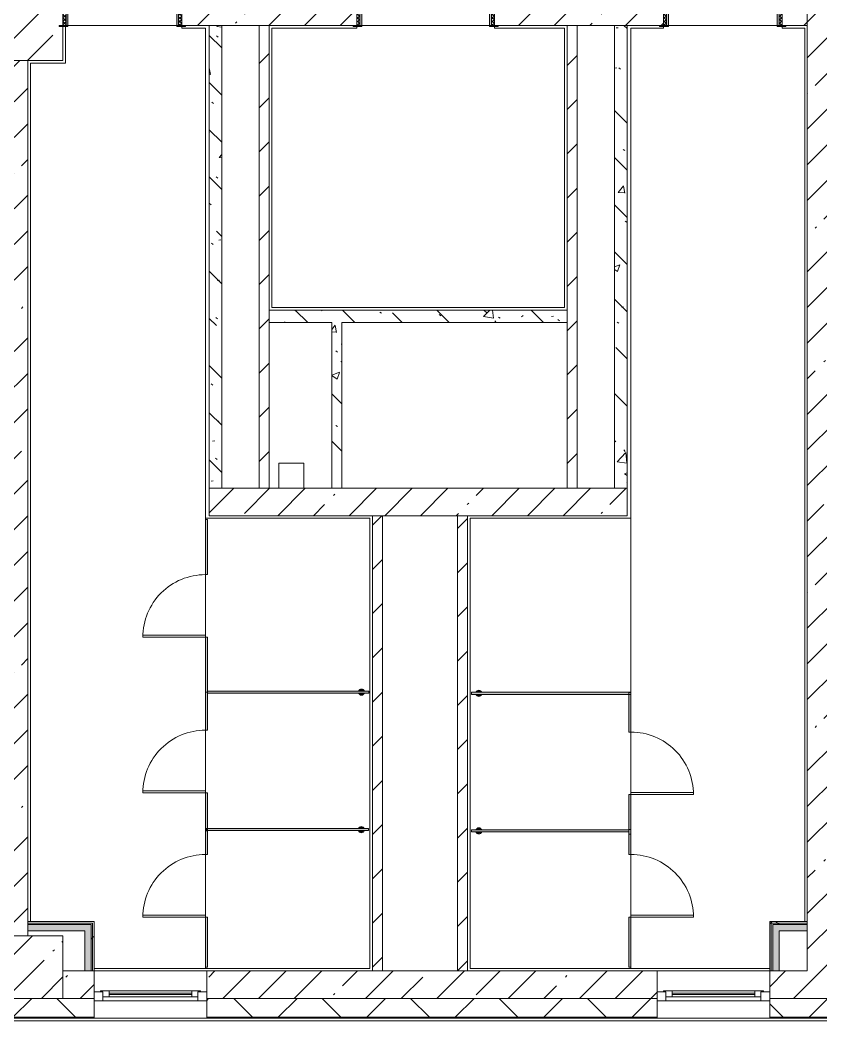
# Model space of a CAD drawing. Header units: millimetres. Extents: x 1311 to 195818, y -8553 to 29000.
# Drawn here: x 134376 to 140778, y -280 to 7724 of the extents above; entities that cross this region are included whole.
import ezdxf

# ---------------------------------------------------------------- set-up
doc = ezdxf.new("R2010")
doc.units = ezdxf.units.MM
for name, color, linetype, lineweight in [('A-DOOR', 7, 'Continuous', 5), ('A-GENM', 7, 'Continuous', 5), ('A-GLAZ-2', 7, 'Continuous', 5), ('A-WALL', 7, 'Continuous', 9), ('A-WALL-3', 7, 'Continuous', 5), ('I-WALL-4', 7, 'Continuous', 5), ('S-COLS-4', 7, 'Continuous', 5)]:
    doc.layers.add(name, color=color, linetype=linetype, lineweight=lineweight)
for name, color, linetype, lineweight, true_color in [('A-DOOR-1', 7, 'Continuous', 5, 0xaaaaaa), ('A-DOOR-2', 7, 'Continuous', 5, 0xe2e2e2), ('A-DOOR-FRAM-1', 7, 'Continuous', 5, 0xe2e2e2), ('A-DOOR-FRAM-2', 7, 'Continuous', 5, 0xaaaaaa), ('A-FLOR-1', 7, 'Continuous', 5, 0xaaaaaa), ('A-GENM-1', 7, 'Continuous', 5, 0xe2ddcd), ('A-WALL-5', 7, 'Continuous', 5, 0x737373), ('I-WALL-2', 7, 'Continuous', 5, 0xe7e7e7), ('I-WALL-3', 7, 'Continuous', 9, 0xe7e7e7), ('I-WALL-6', 7, 'Continuous', 5, 0x787878)]:
    doc.layers.add(name, color=color, linetype=linetype, lineweight=lineweight, true_color=true_color)
pattern_1 = [(45, (68808.4, 0), (-285.1231, 285.1231), []), (45, (69093.5, 0), (-285.1231, 285.1231), [504.031, -100.806, 16.764, -84.042])]
pattern_2 = [(45, (68808.4, 0), (-176.7767, 176.7767), [])]
pattern_3 = [(135, (68808.4, 0), (-377.1708, -377.1708), [533.4, -88.9, 17.78, -88.9]), (135, (68808.4, 376.94), (-377.1708, -377.1708), []), (50, (68808.4, 0), (637.6445, -55.7866), [66.675, -733.425]), (355, (68808.4, 0), (-123.3494, 668.699), [53.34, -586.74]), (100.451, (68861.5, -4.65), (514.299, 612.908), [56.665, -623.315]), (46.184, (68808.4, 177.8), (948.7764, -147.15), [100.012, -1100.137]), (96.636, (68887.5, 165.5), (830.909, 865.997), [84.998, -934.973]), (351.184, (68808.4, 177.8), (830.918, 865.988), [80.01, -880.11]), (21, (68897.3, 133.35), (530.6506, -357.9283), [66.675, -733.425]), (326, (68897.3, 133.35), (216.308, 644.6585), [53.34, -586.74]), (71.451, (68941.5, 103.5), (746.9596, 286.7243), [56.665, -623.315]), (37.5, (68808.4, 0), (10.8105, 295.9426), [16.764, -562.864, 16.764, -578.866, -588.962]), (37.5, (68808.4, 0), (10.8105, 295.9426), [-1175.258, 16.764, -572.198]), (7.5, (68808.4, 0), (233.8692, 350.6318), [16.764, -322.834, 16.764, -549.529, -224.472]), (7.5, (68808.4, 0), (233.8692, 350.6318), [-905.891, 16.764, -207.708]), (327.5, (68610.14, 0), (474.5678, -20.0513), [16.764, -205.486, 16.764, -676.656, -920.115]), (327.5, (68610.14, 0), (474.5678, -20.0513), [-915.67, 16.764, -903.351]), (317.5, (68521.24, 0), (518.4522, 88.9934), [16.764, -272.161, 16.764, -443.738, -653.415]), (317.5, (68521.24, 0), (518.4522, 88.9934), [-749.427, 16.764, -636.651])]
pattern_4 = [(135, (1826.41, 174.685), (-14.14214, -14.14214), []), (225, (1826.41, 174.685), (14.14214, -14.14214), [])]
pattern_5 = [(45, (-296.384, 174.685), (-14.1421, 14.1421), []), (135, (-296.384, 174.685), (-14.1421, -14.1421), [])]
pattern_6 = [(45, (68808.4, 0), (-530.33, 530.33), []), (135, (68808.4, 0), (-530.33, -530.33), [])]

# ---------------------------------------------------------------- blocks, each defined once
blk = doc.blocks.new('BSC_Колонна _Прямоугольная - 500х500-V90-1_11_1_птичка')
at = {"layer": 'S-COLS-4'}
h = blk.add_hatch(dxfattribs=at)
h.set_pattern_fill('FP_113', color=256, style=0, pattern_type=2)
h.set_pattern_definition([(45, (-65660, -150), (-285.1231, 285.1231), []), (45, (-65374.88, -150), (-285.1231, 285.1231), [504.031, -100.806, 16.764, -84.042])])
h.paths.add_polyline_path([(250, -250), (250, 250), (-250, 250), (-250, -250)])
for p, q in [((250, 250), (-250, 250)), ((-250, 250), (-250, -250)), ((250, -250), (250, 250)), ((-250, -250), (250, -250))]:
    blk.add_line(p, q, dxfattribs=at)
blk = doc.blocks.new('BSC_Колонна _Прямоугольная - 500х500-V93-1_11_1_птичка')
at = {"layer": 'S-COLS-4'}
h = blk.add_hatch(dxfattribs=at)
h.set_pattern_fill('FP_116', color=256, style=0, pattern_type=2)
h.set_pattern_definition([(45, (-65660, -7650), (-285.1231, 285.1231), []), (45, (-65374.88, -7650), (-285.1231, 285.1231), [504.031, -100.806, 16.764, -84.042])])
h.paths.add_polyline_path([(250, -250), (250, 22), (220, 22), (220, 30), (250, 30), (250, 250), (-250, 250), (-250, -250), (-10, -250)])
for p, q in [((220, 250), (-250, 250)), ((-250, 250), (-250, -250)), ((250, -250), (250, 22)), ((-250, -250), (250, -250))]:
    blk.add_line(p, q, dxfattribs=at)
blk = doc.blocks.new('120_Окно_СКБ_1Ст - 120_Окно_СКБ_1Ст 900х2500_h_-20664874-1_11_1_птичка')
at = {"layer": 'A-GLAZ-2'}
for p, q in [((-450, -127), (-450, -57)), ((-450, -57), (-380, -57)), ((450, -57), (-450, -57)), ((-380, -57), (-380, -127)), ((380, -127), (380, -57)), ((380, -57), (450, -57)), ((450, -57), (450, -127)), ((-380, -127), (-450, -127)), ((-450, -127), (-400, -127)), ((-380, -127), (-400, -127)), ((-400, -127), (-400, -137)), ((-400, -137), (400, -137)), ((400, -137), (-400, -137)), ((380, -87), (-380, -87)), ((-380, -87), (-380, -127)), ((-330, -137), (-330, -87)), ((-330, -107), (330, -107)), ((330, -117), (-330, -117)), ((330, -137), (330, -87)), ((380, -127), (380, -87)), ((450, -127), (380, -127)), ((400, -127), (380, -127)), ((400, -127), (450, -127)), ((400, -137), (400, -127))]:
    blk.add_line(p, q, dxfattribs=at)
blk = doc.blocks.new('110_Дверь_СКБ_1Ст_Внутренняя1 - Д-7_л__950x2100h_Туалет-21784696-1_11_1_птичка')
at = {"layer": 'A-DOOR-1'}
h = blk.add_hatch(dxfattribs=at)
h.set_pattern_fill('FP_157', color=256, style=0, pattern_type=2)
h.set_pattern_definition(pattern_4)
h.paths.add_polyline_path([(473.5, -110), (487.5, -110), (487.5, 110), (462.5, 110), (462.5, -110)])
at = {"layer": 'A-DOOR-2'}
h = blk.add_hatch(color=256, dxfattribs=at)
h.paths.add_polyline_path([(-422.5, 30), (-402.5, 30), (-402.5, 70), (-412.5, 70), (-412.5, 110), (-437.5, 108), (-437.5, 30)])
h.paths.add_polyline_path([(447.5, 30), (462.5, 30), (462.5, 110), (437.5, 110), (432, 70), (427.5, 70), (432, 30), (437.5, 30)])
at = {"layer": 'A-DOOR-FRAM-1'}
for points in [[(437.5, 110), (431.8, 960), (397.5, 960), (397.5, 110), (432, 110)], [(-462.5, 110), (-422.5, 110), (-422.5, 118), (-492.5, 117.6), (-492.5, 110), (-477.4, 110)], [(487.5, 110), (517.5, 110), (517.5, 118), (447.5, 118), (447.5, 110), (473.5, 110)], [(-422.5, -110), (-422.5, 30), (-437.5, 30), (-437.5, -110)], [(462.5, -110), (462.5, 30), (447.5, 30), (447.5, -110)], [(-422.5, -118), (-422.5, -110), (-492.5, -110), (-492.5, -118), (-437.5, -118)], [(517.5, -118), (517.5, -110), (447.5, -110), (447.5, -118), (487.5, -118)]]:
    blk.add_hatch(color=256, dxfattribs=at).paths.add_polyline_path(points)
at = {"layer": 'A-DOOR-FRAM-2'}
h = blk.add_hatch(dxfattribs=at)
h.set_pattern_fill('FP_158', color=256, style=0, pattern_type=2)
h.set_pattern_definition(pattern_5)
h.paths.add_polyline_path([(-462.5, -110), (-437.5, -110), (-437.5, 110), (-462.5, 108)])
at = {"layer": 'A-DOOR-1'}
for p, q in [((437.5, 960), (397.5, 960)), ((397.5, 960), (397.5, 110)), ((437.5, 110), (437.5, 960)), ((397.5, 110), (437.5, 110))]:
    blk.add_line(p, q, dxfattribs=at)
blk.add_arc((437.5, 110), 850, 90, 180, dxfattribs=at)
at = {"layer": 'A-DOOR-FRAM-2'}
for p, q in [((-422.5, 118), (-492.5, 118)), ((-492.5, 118), (-492.5, 110)), ((-492.5, 110), (-422.5, 110)), ((-437.5, 110), (-462.5, 110)), ((-462.5, 110), (-462.5, -110)), ((-412.5, 110), (-437.5, 110)), ((-437.5, 110), (-437.5, 30)), ((-437.5, -110), (-437.5, 110)), ((-422.5, 110), (-437.5, 110)), ((-437.5, 110), (-437.5, 109)), ((-437.5, 109), (-422.5, 109)), ((-422.5, 110), (-422.5, 118)), ((-422.5, 109), (-422.5, 110)), ((-412.5, 70), (-412.5, 110)), ((437.5, 110), (437.5, 70)), ((462.5, 110), (437.5, 110)), ((517.5, 118), (447.5, 118)), ((447.5, 118), (447.5, 110)), ((462.5, 110), (447.5, 110)), ((447.5, 110), (447.5, 109)), ((447.5, 110), (517.5, 110)), ((447.5, 109), (462.5, 109)), ((462.5, 30), (462.5, 110)), ((487.5, 110), (462.5, 110)), ((462.5, 110), (462.5, -110)), ((462.5, 109), (462.5, 110)), ((487.5, -110), (487.5, 110)), ((517.5, 110), (517.5, 118)), ((-437.5, 30), (-402.5, 30)), ((-422.5, 30), (-437.5, 30)), ((-437.5, 30), (-437.5, -110)), ((-422.5, -110), (-422.5, 30)), ((-402.5, 70), (-412.5, 70)), ((-402.5, 30), (-402.5, 70)), ((437.5, 70), (427.5, 70)), ((427.5, 70), (427.5, 30)), ((427.5, 30), (462.5, 30)), ((462.5, 30), (447.5, 30)), ((447.5, 30), (447.5, -110)), ((462.5, -110), (462.5, 30)), ((-422.5, -110), (-492.5, -110)), ((-492.5, -110), (-492.5, -118)), ((-492.5, -118), (-422.5, -118)), ((-462.5, -110), (-437.5, -110)), ((-437.5, -110), (-422.5, -110)), ((-422.5, -118), (-422.5, -110)), ((447.5, -110), (462.5, -110)), ((517.5, -110), (447.5, -110)), ((447.5, -110), (447.5, -118)), ((447.5, -118), (517.5, -118)), ((462.5, -110), (487.5, -110)), ((517.5, -118), (517.5, -110))]:
    blk.add_line(p, q, dxfattribs=at)
blk = doc.blocks.new('110_Дверь_СКБ_1Ст_Внутренняя1 - Д-7_л__950x2100h_Туалет-V121-1_11_1_птичка')
at = {"layer": 'A-DOOR-1'}
h = blk.add_hatch(dxfattribs=at)
h.set_pattern_fill('FP_157', color=256, style=0, pattern_type=2)
h.set_pattern_definition(pattern_4)
h.paths.add_polyline_path([(487.5, -110), (487.5, 110), (462.5, 110), (462.5, -110)])
at = {"layer": 'A-DOOR-2'}
h = blk.add_hatch(color=256, dxfattribs=at)
h.paths.add_polyline_path([(447.5, 30), (462.5, 30), (462.5, 110), (437.5, 110), (437.5, 70), (427.5, 70), (427.5, 30), (437.5, 30)])
h.paths.add_polyline_path([(-422.5, 30), (-402.5, 30), (-402.5, 70), (-412.5, 70), (-412.5, 110), (-437.5, 108), (-437.5, 30)])
at = {"layer": 'A-DOOR-FRAM-1'}
for points in [[(403.5, 110), (437.5, 110), (437.5, 960), (397.5, 960), (397.5, 110)], [(-437.5, 110), (-422.5, 110), (-422.5, 118), (-492.5, 118), (-492.5, 110), (-442.5, 110)], [(462.5, 110), (517.5, 110), (517.5, 118), (447.5, 118), (447.5, 110)], [(-422.5, -110), (-422.5, 30), (-437.5, 30), (-437.5, -110)], [(462.5, -110), (462.5, 30), (447.5, 30), (447.5, -110)], [(-442.5, -118), (-422.5, -118), (-422.5, -110), (-492.5, -110), (-492.5, -118), (-462.5, -118)], [(447.5, -118), (517.5, -118), (517.5, -110), (447.5, -110)]]:
    blk.add_hatch(color=256, dxfattribs=at).paths.add_polyline_path(points)
at = {"layer": 'A-DOOR-FRAM-2'}
h = blk.add_hatch(dxfattribs=at)
h.set_pattern_fill('FP_158', color=256, style=0, pattern_type=2)
h.set_pattern_definition(pattern_5)
h.paths.add_polyline_path([(-462.5, -110), (-437.5, -110), (-442.5, 110), (-462.5, 110)])
at = {"layer": 'A-DOOR-1'}
for p, q in [((437.5, 960), (397.5, 960)), ((397.5, 960), (397.5, 110)), ((437.5, 110), (437.5, 960)), ((397.5, 110), (437.5, 110))]:
    blk.add_line(p, q, dxfattribs=at)
blk.add_arc((437.5, 110), 850, 90, 180, dxfattribs=at)
at = {"layer": 'A-DOOR-FRAM-2'}
for p, q in [((-422.5, 118), (-492.5, 118)), ((-492.5, 118), (-492.5, 110)), ((-492.5, 110), (-422.5, 110)), ((-437.5, 110), (-462.5, 110)), ((-462.5, 110), (-462.5, -110)), ((-412.5, 110), (-437.5, 110)), ((-437.5, 110), (-437.5, 30)), ((-437.5, -110), (-437.5, 110)), ((-422.5, 110), (-437.5, 110)), ((-437.5, 110), (-437.5, 109)), ((-437.5, 109), (-422.5, 109)), ((-422.5, 110), (-422.5, 118)), ((-422.5, 109), (-422.5, 110)), ((-412.5, 70), (-412.5, 110)), ((437.5, 110), (437.5, 70)), ((462.5, 110), (437.5, 110)), ((517.5, 118), (447.5, 118)), ((447.5, 118), (447.5, 110)), ((462.5, 110), (447.5, 110)), ((447.5, 110), (447.5, 109)), ((447.5, 110), (517.5, 110)), ((447.5, 109), (462.5, 109)), ((462.5, 30), (462.5, 110)), ((487.5, 110), (462.5, 110)), ((462.5, 110), (462.5, -110)), ((462.5, 109), (462.5, 110)), ((487.5, -110), (487.5, 110)), ((517.5, 110), (517.5, 118)), ((-437.5, 30), (-402.5, 30)), ((-422.5, 30), (-437.5, 30)), ((-437.5, 30), (-437.5, -110)), ((-422.5, -110), (-422.5, 30)), ((-402.5, 70), (-412.5, 70)), ((-402.5, 30), (-402.5, 70)), ((437.5, 70), (427.5, 70)), ((427.5, 70), (427.5, 30)), ((427.5, 30), (462.5, 30)), ((462.5, 30), (447.5, 30)), ((447.5, 30), (447.5, -110)), ((462.5, -110), (462.5, 30)), ((-422.5, -110), (-492.5, -110)), ((-492.5, -110), (-492.5, -118)), ((-492.5, -118), (-422.5, -118)), ((-462.5, -110), (-437.5, -110)), ((-437.5, -110), (-422.5, -110)), ((-422.5, -118), (-422.5, -110)), ((447.5, -110), (462.5, -110)), ((517.5, -110), (447.5, -110)), ((447.5, -110), (447.5, -118)), ((447.5, -118), (517.5, -118)), ((462.5, -110), (487.5, -110)), ((517.5, -118), (517.5, -110))]:
    blk.add_line(p, q, dxfattribs=at)
blk = doc.blocks.new('110_Дверь_СКБ_1Ст_Внутренняя1 - Д-4 _л_ 1100x2100h_су мгн-32399982-1_11_1_птичка')
at = {"layer": 'A-DOOR-1'}
h = blk.add_hatch(dxfattribs=at)
h.set_pattern_fill('FP_159', color=256, style=0, pattern_type=2)
h.set_pattern_definition([(135, (1751.41, 174.685), (-14.14214, -14.14214), []), (225, (1751.41, 174.685), (14.14214, -14.14214), [])])
h.paths.add_polyline_path([(537.5, -110), (562.5, -110), (562.5, 110), (537.5, 110), (537.5, 102.9)])
at = {"layer": 'A-DOOR-2'}
h = blk.add_hatch(color=256, dxfattribs=at)
h.paths.add_polyline_path([(537.5, 30), (537.5, 110), (512.5, 110), (512.5, 70), (502.5, 70), (502.5, 30), (522.5, 30)])
h.paths.add_polyline_path([(-512.5, 30), (-477.5, 30), (-477.5, 70), (-487.5, 70), (-487.5, 110), (-512.5, 109)])
at = {"layer": 'A-DOOR-FRAM-1'}
for points in [[(511.8, 110), (512.5, 110), (512.5, 1110), (472.5, 1110), (472.5, 110)], [(-532.4, 110), (-497.5, 110), (-497.5, 118), (-567.5, 118), (-567.5, 110), (-532.5, 110)], [(592.5, 110), (592.5, 118), (522.5, 118), (522.5, 110), (562.5, 110)], [(-497.5, -110), (-497.5, 30), (-512.5, 30), (-512.5, -110)], [(537.5, -110), (537.5, 30), (522.5, 30), (522.5, -110)], [(-512.5, -118), (-497.5, -118), (-497.5, -110), (-567.5, -110), (-567.5, -118), (-533.8, -118)], [(562.5, -118), (592.5, -118), (592.5, -110), (522.5, -110), (522.5, -118), (537.5, -118)]]:
    blk.add_hatch(color=256, dxfattribs=at).paths.add_polyline_path(points)
at = {"layer": 'A-DOOR-FRAM-2'}
h = blk.add_hatch(dxfattribs=at)
h.set_pattern_fill('FP_160', color=256, style=0, pattern_type=2)
h.set_pattern_definition([(45, (-371.384, 174.685), (-14.1421, 14.1421), []), (135, (-371.384, 174.685), (-14.1421, -14.1421), [])])
h.paths.add_polyline_path([(-531.4, -110), (-512.5, -110), (-512.5, 110), (-537.5, 110), (-532.5, -110)])
at = {"layer": 'A-DOOR-1'}
for p, q in [((512.5, 1110), (472.5, 1110)), ((472.5, 1110), (472.5, 110)), ((512.5, 110), (512.5, 1110)), ((472.5, 110), (512.5, 110))]:
    blk.add_line(p, q, dxfattribs=at)
blk.add_arc((512.5, 110), 1000, 90, 180, dxfattribs=at)
at = {"layer": 'A-DOOR-FRAM-2'}
for p, q in [((-497.5, 118), (-567.5, 118)), ((-567.5, 118), (-567.5, 110)), ((-567.5, 110), (-497.5, 110)), ((-512.5, 110), (-537.5, 110)), ((-537.5, 110), (-537.5, -110)), ((-487.5, 110), (-512.5, 110)), ((-512.5, 110), (-512.5, 30)), ((-512.5, -110), (-512.5, 110)), ((-497.5, 110), (-512.5, 110)), ((-512.5, 110), (-512.5, 109)), ((-512.5, 109), (-497.5, 109)), ((-497.5, 110), (-497.5, 118)), ((-497.5, 109), (-497.5, 110)), ((-487.5, 70), (-487.5, 110)), ((512.5, 110), (512.5, 70)), ((537.5, 110), (512.5, 110)), ((592.5, 118), (522.5, 118)), ((522.5, 118), (522.5, 110)), ((537.5, 110), (522.5, 110)), ((522.5, 110), (522.5, 109)), ((522.5, 110), (592.5, 110)), ((522.5, 109), (537.5, 109)), ((537.5, 30), (537.5, 110)), ((562.5, 110), (537.5, 110)), ((537.5, 110), (537.5, -110)), ((537.5, 109), (537.5, 110)), ((562.5, -110), (562.5, 110)), ((592.5, 110), (592.5, 118)), ((-512.5, 30), (-477.5, 30)), ((-497.5, 30), (-512.5, 30)), ((-512.5, 30), (-512.5, -110)), ((-497.5, -110), (-497.5, 30)), ((-477.5, 70), (-487.5, 70)), ((-477.5, 30), (-477.5, 70)), ((512.5, 70), (502.5, 70)), ((502.5, 70), (502.5, 30)), ((502.5, 30), (537.5, 30)), ((537.5, 30), (522.5, 30)), ((522.5, 30), (522.5, -110)), ((537.5, -110), (537.5, 30)), ((-497.5, -110), (-567.5, -110)), ((-567.5, -110), (-567.5, -118)), ((-567.5, -118), (-497.5, -118)), ((-537.5, -110), (-512.5, -110)), ((-512.5, -110), (-497.5, -110)), ((-497.5, -118), (-497.5, -110)), ((522.5, -110), (537.5, -110)), ((592.5, -110), (522.5, -110)), ((522.5, -110), (522.5, -118)), ((522.5, -118), (592.5, -118)), ((537.5, -110), (562.5, -110)), ((592.5, -118), (592.5, -110))]:
    blk.add_line(p, q, dxfattribs=at)
blk = doc.blocks.new('131_Сантехническая перегородка_Дверь_ поз_4 - СД-1-30830986-1_11_1_птичка')
at = {"layer": 'A-GENM-1'}
for points in [[(-190, -8), (250, -8), (250, 8), (-190, 8)], [(750, -8), (1190, -8), (1190, 8), (750, 8)]]:
    blk.add_hatch(color=256, dxfattribs=at).paths.add_polyline_path(points)
at = {"layer": 'A-DOOR'}
for p, q in [((266, 508), (250, 508)), ((250, 8), (250, 508)), ((266, 8), (266, 508)), ((266, 8), (250, 8))]:
    blk.add_line(p, q, dxfattribs=at)
blk.add_arc((250, 8), 500, 360, 90, dxfattribs=at)
at = {"layer": 'A-GENM'}
for p, q in [((250, 8), (-190, 8)), ((-190, 8), (-190, -8)), ((250, -8), (250, 8)), ((1190, 8), (750, 8)), ((750, 8), (750, -8)), ((1190, -8), (1190, 8)), ((-190, -8), (250, -8)), ((750, -8), (1190, -8))]:
    blk.add_line(p, q, dxfattribs=at)
blk = doc.blocks.new('131_Сантехническая перегородка_Дверь - СД-1-29846662-1_11_1_птичка')
at = {"layer": 'A-GENM-1'}
for points in [[(0, -8), (317.3, -8), (317.3, 8), (0, 8)], [(817.3, -7.8), (817.3, -8), (1119.2, -7.8), (1119.2, 8), (817.3, 8)]]:
    blk.add_hatch(color=256, dxfattribs=at).paths.add_polyline_path(points)
at = {"layer": 'A-DOOR'}
for p, q in [((333.3, -8), (317.3, -8)), ((317.3, -8), (317.3, -508)), ((333.3, -8), (333.3, -508)), ((333.3, -508), (317.3, -508))]:
    blk.add_line(p, q, dxfattribs=at)
blk.add_arc((317.3, -8), 500, 270, 0, dxfattribs=at)
at = {"layer": 'A-GENM'}
for p, q in [((317.3, 8), (0, 8)), ((0, 8), (0, -8)), ((317.3, -8), (317.3, 8)), ((1134.7, 8), (817.3, 8)), ((817.3, 8), (817.3, -8)), ((1134.7, -8), (1134.7, 8)), ((0, -8), (317.3, -8)), ((817.3, -8), (1134.7, -8))]:
    blk.add_line(p, q, dxfattribs=at)
blk = doc.blocks.new('131_Сантехническая перегородка - СП-4-30850764-1_11_1_птичка')
at = {"layer": 'A-GENM-1'}
blk.add_hatch(color=256, dxfattribs=at).paths.add_polyline_path([(55.2, -8), (1330, -8), (1330, 8), (55.2, 8)])
at = {"layer": 'A-GENM'}
for p, q in [((1330, 8), (55.2, 8)), ((55.2, 8), (55.2, -8)), ((1330, -8), (1330, 8)), ((55.2, -8), (1330, -8))]:
    blk.add_line(p, q, dxfattribs=at)
at = {"layer": 'A-GENM', "flags": 128}
for points in [[(126.7, 8), (126.3, 8.5), (126, 9), (125.6, 9.5), (125.2, 9.9), (124.8, 10.4), (124.4, 10.8), (123.9, 11.2), (123.5, 11.6), (123, 12), (122.5, 12.3), (122, 12.7), (121.5, 13), (121, 13.3), (120.5, 13.6), (119.9, 13.8), (119.4, 14), (118.8, 14.3), (118.2, 14.4), (117.6, 14.6), (117, 14.7), (116.5, 14.9), (115.9, 14.9), (115.3, 15), (114.7, 15.1), (114.1, 15.1), (113.5, 15.1), (112.8, 15), (112.2, 15), (111.7, 14.9), (111.1, 14.8), (110.5, 14.7), (109.9, 14.5), (109.3, 14.4), (108.7, 14.2), (108.2, 13.9), (107.6, 13.7), (107.1, 13.4), (106.5, 13.2), (106, 12.9), (105.5, 12.5), (105, 12.2), (104.5, 11.8), (104.1, 11.4), (103.6, 11), (103.2, 10.6), (102.8, 10.2), (102.4, 9.7), (102, 9.3), (101.6, 8.8), (101.3, 8.3), (101.1, 8)], [(101.1, -8), (101.4, -8.5), (101.8, -9), (102.2, -9.5), (102.6, -9.9), (103, -10.4), (103.4, -10.8), (103.8, -11.2), (104.3, -11.6), (104.7, -12), (105.2, -12.3), (105.7, -12.7), (106.2, -13), (106.8, -13.3), (107.3, -13.6), (107.9, -13.8), (108.4, -14), (109, -14.3), (109.6, -14.4), (110.1, -14.6), (110.7, -14.7), (111.3, -14.9), (111.9, -14.9), (112.5, -15), (113.1, -15.1), (113.7, -15.1), (114.3, -15.1), (114.9, -15), (115.5, -15), (116.1, -14.9), (116.7, -14.8), (117.3, -14.7), (117.9, -14.5), (118.5, -14.4), (119, -14.2), (119.6, -13.9), (120.2, -13.7), (120.7, -13.4), (121.2, -13.2), (121.7, -12.9), (122.3, -12.5), (122.7, -12.2), (123.2, -11.8), (123.7, -11.4), (124.1, -11), (124.6, -10.6), (125, -10.2), (125.4, -9.7), (125.8, -9.3), (126.1, -8.8), (126.5, -8.3), (126.7, -8)]]:
    blk.add_lwpolyline(points, dxfattribs=at)
at = {"layer": 'A-GENM'}
for radius, start, end in [(24.6, 19.91127, 160.08873), (17.6, 45, 135), (17.6, 45, 135), (15.1, 45, 135), (24.6, 199.91127, 340.08873), (17.6, 225, 315), (17.6, 225, 315), (15.1, 225, 315)]:
    blk.add_arc((113.9, 0), radius, start, end, dxfattribs=at)
blk = doc.blocks.new('131_Сантехническая перегородка - СП-4-30850728-1_11_1_птичка')
at = {"layer": 'A-GENM-1'}
blk.add_hatch(color=256, dxfattribs=at).paths.add_polyline_path([(71.3, -8), (1330, -8), (1330, 8), (71.3, 8)])
at = {"layer": 'A-GENM'}
for p, q in [((1330, 8), (71.3, 8)), ((71.3, 8), (71.3, -8)), ((1330, -8), (1330, 8)), ((71.3, -8), (1330, -8))]:
    blk.add_line(p, q, dxfattribs=at)
at = {"layer": 'A-GENM', "flags": 128}
for points in [[(142.8, 8), (142.5, 8.5), (142.1, 9), (141.8, 9.5), (141.4, 9.9), (141, 10.4), (140.5, 10.8), (140.1, 11.2), (139.6, 11.6), (139.2, 12), (138.7, 12.3), (138.2, 12.7), (137.7, 13), (137.1, 13.3), (136.6, 13.6), (136.1, 13.8), (135.5, 14), (134.9, 14.3), (134.4, 14.4), (133.8, 14.6), (133.2, 14.7), (132.6, 14.9), (132, 14.9), (131.4, 15), (130.8, 15.1), (130.2, 15.1), (129.6, 15.1), (129, 15), (128.4, 15), (127.8, 14.9), (127.2, 14.8), (126.6, 14.7), (126, 14.5), (125.4, 14.4), (124.9, 14.2), (124.3, 13.9), (123.8, 13.7), (123.2, 13.4), (122.7, 13.2), (122.2, 12.9), (121.7, 12.5), (121.2, 12.2), (120.7, 11.8), (120.2, 11.4), (119.8, 11), (119.3, 10.6), (118.9, 10.2), (118.5, 9.7), (118.1, 9.3), (117.8, 8.8), (117.4, 8.3), (117.3, 8)], [(117.3, -8), (117.6, -8.5), (117.9, -9), (118.3, -9.5), (118.7, -9.9), (119.1, -10.4), (119.5, -10.8), (120, -11.2), (120.4, -11.6), (120.9, -12), (121.4, -12.3), (121.9, -12.7), (122.4, -13), (122.9, -13.3), (123.5, -13.6), (124, -13.8), (124.6, -14), (125.1, -14.3), (125.7, -14.4), (126.3, -14.6), (126.9, -14.7), (127.5, -14.9), (128.1, -14.9), (128.7, -15), (129.3, -15.1), (129.9, -15.1), (130.5, -15.1), (131.1, -15), (131.7, -15), (132.3, -14.9), (132.9, -14.8), (133.4, -14.7), (134, -14.5), (134.6, -14.4), (135.2, -14.2), (135.7, -13.9), (136.3, -13.7), (136.8, -13.4), (137.4, -13.2), (137.9, -12.9), (138.4, -12.5), (138.9, -12.2), (139.4, -11.8), (139.8, -11.4), (140.3, -11), (140.7, -10.6), (141.1, -10.2), (141.5, -9.7), (141.9, -9.3), (142.3, -8.8), (142.6, -8.3), (142.8, -8)]]:
    blk.add_lwpolyline(points, dxfattribs=at)
at = {"layer": 'A-GENM'}
for radius, start, end in [(24.6, 19.91127, 160.08873), (17.6, 45, 135), (17.6, 45, 135), (15.1, 45, 135), (24.6, 199.91127, 340.08873), (17.6, 225, 315), (17.6, 225, 315), (15.1, 225, 315)]:
    blk.add_arc((130, 0), radius, start, end, dxfattribs=at)
blk = doc.blocks.new('131_Сантехническая перегородка_Дверь - СД-1-30819167-1_11_1_птичка')
at = {"layer": 'A-GENM-1'}
for points in [[(0, 8), (2, 7.5), (18, 7.5), (18, -8), (305.2, -8), (305.2, 8)], [(805.2, -8), (1109, -8), (1109, 8), (805.2, 8)]]:
    blk.add_hatch(color=256, dxfattribs=at).paths.add_polyline_path(points)
at = {"layer": 'A-DOOR'}
for p, q in [((321.2, 508), (305.2, 508)), ((305.2, 8), (305.2, 508)), ((321.2, 8), (321.2, 508)), ((321.2, 8), (305.2, 8))]:
    blk.add_line(p, q, dxfattribs=at)
blk.add_arc((305.2, 8), 500, 360, 90, dxfattribs=at)
at = {"layer": 'A-GENM'}
for p, q in [((305.2, 8), (0, 8)), ((0, 8), (0, -8)), ((305.2, -8), (305.2, 8)), ((1110.4, 8), (805.2, 8)), ((805.2, 8), (805.2, -8)), ((1110.4, -8), (1110.4, 8)), ((0, -8), (305.2, -8)), ((805.2, -8), (1110.4, -8))]:
    blk.add_line(p, q, dxfattribs=at)
blk = doc.blocks.new('131_Сантехническая перегородка - СП-4-30819166-1_11_1_птичка')
at = {"layer": 'A-GENM-1'}
blk.add_hatch(color=256, dxfattribs=at).paths.add_polyline_path([(760.3, 8), (39.9, 8), (39.9, -8), (1330, -8), (1330, 8)])
at = {"layer": 'A-GENM'}
for p, q in [((1330, 8), (39.9, 8)), ((39.9, 8), (39.9, -8)), ((1330, -8), (1330, 8)), ((39.9, -8), (1330, -8))]:
    blk.add_line(p, q, dxfattribs=at)
at = {"layer": 'A-GENM', "flags": 128}
for points in [[(111.4, 8), (111, 8.5), (110.7, 9), (110.3, 9.5), (109.9, 9.9), (109.5, 10.4), (109.1, 10.8), (108.6, 11.2), (108.2, 11.6), (107.7, 12), (107.2, 12.3), (106.7, 12.7), (106.2, 13), (105.7, 13.3), (105.2, 13.6), (104.6, 13.8), (104, 14), (103.5, 14.3), (102.9, 14.4), (102.3, 14.6), (101.7, 14.7), (101.1, 14.9), (100.6, 14.9), (100, 15), (99.4, 15.1), (98.7, 15.1), (98.1, 15.1), (97.5, 15), (96.9, 15), (96.3, 14.9), (95.8, 14.8), (95.2, 14.7), (94.6, 14.5), (94, 14.4), (93.4, 14.2), (92.9, 13.9), (92.3, 13.7), (91.8, 13.4), (91.2, 13.2), (90.7, 12.9), (90.2, 12.5), (89.7, 12.2), (89.2, 11.8), (88.8, 11.4), (88.3, 11), (87.9, 10.6), (87.5, 10.2), (87.1, 9.7), (86.7, 9.3), (86.3, 8.8), (86, 8.3), (85.8, 8)], [(85.8, -8), (86.1, -8.5), (86.5, -9), (86.9, -9.5), (87.2, -9.9), (87.6, -10.4), (88.1, -10.8), (88.5, -11.2), (89, -11.6), (89.4, -12), (89.9, -12.3), (90.4, -12.7), (90.9, -13), (91.5, -13.3), (92, -13.6), (92.6, -13.8), (93.1, -14), (93.7, -14.3), (94.3, -14.4), (94.8, -14.6), (95.4, -14.7), (96, -14.9), (96.6, -14.9), (97.2, -15), (97.8, -15.1), (98.4, -15.1), (99, -15.1), (99.6, -15), (100.2, -15), (100.8, -14.9), (101.4, -14.8), (102, -14.7), (102.6, -14.5), (103.2, -14.4), (103.7, -14.2), (104.3, -13.9), (104.8, -13.7), (105.4, -13.4), (105.9, -13.2), (106.4, -12.9), (106.9, -12.5), (107.4, -12.2), (107.9, -11.8), (108.4, -11.4), (108.8, -11), (109.3, -10.6), (109.7, -10.2), (110.1, -9.7), (110.5, -9.3), (110.8, -8.8), (111.2, -8.3), (111.4, -8)]]:
    blk.add_lwpolyline(points, dxfattribs=at)
at = {"layer": 'A-GENM'}
for radius, start, end in [(24.6, 19.91127, 160.08873), (17.6, 45, 135), (17.6, 45, 135), (15.1, 45, 135), (24.6, 199.91127, 340.08873), (17.6, 225, 315), (17.6, 225, 315), (15.1, 225, 315)]:
    blk.add_arc((98.6, 0), radius, start, end, dxfattribs=at)
blk = doc.blocks.new('131_Сантехническая перегородка - СП-4-29831414-1_11_1_птичка')
at = {"layer": 'A-GENM-1'}
blk.add_hatch(color=256, dxfattribs=at).paths.add_polyline_path([(488.2, 8), (25.5, 8), (25.5, -8), (1330, -8), (1330, 8)])
at = {"layer": 'A-GENM'}
for p, q in [((1330, 8), (25.5, 8)), ((25.5, 8), (25.5, -8)), ((1330, -8), (1330, 8)), ((25.5, -8), (1330, -8))]:
    blk.add_line(p, q, dxfattribs=at)
at = {"layer": 'A-GENM', "flags": 128}
for points in [[(97, 8), (96.7, 8.5), (96.3, 9), (95.9, 9.5), (95.5, 9.9), (95.1, 10.4), (94.7, 10.8), (94.3, 11.2), (93.8, 11.6), (93.3, 12), (92.9, 12.3), (92.4, 12.7), (91.8, 13), (91.3, 13.3), (90.8, 13.6), (90.2, 13.8), (89.7, 14), (89.1, 14.3), (88.5, 14.4), (88, 14.6), (87.4, 14.7), (86.8, 14.9), (86.2, 14.9), (85.6, 15), (85, 15.1), (84.4, 15.1), (83.8, 15.1), (83.2, 15), (82.6, 15), (82, 14.9), (81.4, 14.8), (80.8, 14.7), (80.2, 14.5), (79.6, 14.4), (79.1, 14.2), (78.5, 13.9), (77.9, 13.7), (77.4, 13.4), (76.9, 13.2), (76.4, 12.9), (75.8, 12.5), (75.3, 12.2), (74.9, 11.8), (74.4, 11.4), (74, 11), (73.5, 10.6), (73.1, 10.2), (72.7, 9.7), (72.3, 9.3), (72, 8.8), (71.6, 8.3), (71.4, 8)], [(71.4, -8), (71.8, -8.5), (72.1, -9), (72.5, -9.5), (72.9, -9.9), (73.3, -10.4), (73.7, -10.8), (74.1, -11.2), (74.6, -11.6), (75.1, -12), (75.6, -12.3), (76.1, -12.7), (76.6, -13), (77.1, -13.3), (77.6, -13.6), (78.2, -13.8), (78.7, -14), (79.3, -14.3), (79.9, -14.4), (80.5, -14.6), (81.1, -14.7), (81.6, -14.9), (82.2, -14.9), (82.8, -15), (83.4, -15.1), (84, -15.1), (84.6, -15.1), (85.2, -15), (85.8, -15), (86.4, -14.9), (87, -14.8), (87.6, -14.7), (88.2, -14.5), (88.8, -14.4), (89.4, -14.2), (89.9, -13.9), (90.5, -13.7), (91, -13.4), (91.6, -13.2), (92.1, -12.9), (92.6, -12.5), (93.1, -12.2), (93.6, -11.8), (94, -11.4), (94.5, -11), (94.9, -10.6), (95.3, -10.2), (95.7, -9.7), (96.1, -9.3), (96.5, -8.8), (96.8, -8.3), (97, -8)]]:
    blk.add_lwpolyline(points, dxfattribs=at)
at = {"layer": 'A-GENM'}
for radius, start, end in [(24.6, 19.91127, 160.08873), (17.6, 45, 135), (17.6, 45, 135), (15.1, 45, 135), (24.6, 199.91127, 340.08873), (17.6, 225, 315), (17.6, 225, 315), (15.1, 225, 315)]:
    blk.add_arc((84.2, 0), radius, start, end, dxfattribs=at)
blk = doc.blocks.new('131_Сантехническая перегородка_Дверь_сдвиг_ - СД-1-30823593-1_11_1_птичка')
at = {"layer": 'A-GENM-1'}
for points in [[(0, -8), (400, -8), (400, 8), (0, 8)], [(900, 8), (900, -8), (1089, -8), (1089, 8)]]:
    blk.add_hatch(color=256, dxfattribs=at).paths.add_polyline_path(points)
at = {"layer": 'A-DOOR'}
for p, q in [((416, 508), (400, 508)), ((400, 8), (400, 508)), ((416, 8), (416, 508)), ((416, 8), (400, 8))]:
    blk.add_line(p, q, dxfattribs=at)
blk.add_arc((400, 8), 500, 360, 90, dxfattribs=at)
at = {"layer": 'A-GENM'}
for p, q in [((400, 8), (0, 8)), ((0, 8), (0, -8)), ((400, -8), (400, 8)), ((1100, 8), (900, 8)), ((900, 8), (900, -8)), ((1100, -8), (1100, 8)), ((0, -8), (400, -8)), ((900, -8), (1100, -8))]:
    blk.add_line(p, q, dxfattribs=at)
blk = doc.blocks.new('131_Сантехническая перегородка_Дверь_сдвиг_ - СД-1-30819161-1_11_1_птичка')
at = {"layer": 'A-GENM-1'}
for points in [[(0, -8), (400, -8), (400, 8), (0, 8)], [(900, -8), (1061.8, -8), (1061.8, 8), (900, 8)]]:
    blk.add_hatch(color=256, dxfattribs=at).paths.add_polyline_path(points)
at = {"layer": 'A-DOOR'}
for p, q in [((416, -8), (400, -8)), ((400, -8), (400, -508)), ((416, -8), (416, -508)), ((416, -508), (400, -508))]:
    blk.add_line(p, q, dxfattribs=at)
blk.add_arc((400, -8), 500, 270, 0, dxfattribs=at)
at = {"layer": 'A-GENM'}
for p, q in [((400, 8), (0, 8)), ((0, 8), (0, -8)), ((400, -8), (400, 8)), ((1100, 8), (900, 8)), ((900, 8), (900, -8)), ((1100, -8), (1100, 8)), ((0, -8), (400, -8)), ((900, -8), (1100, -8))]:
    blk.add_line(p, q, dxfattribs=at)

msp = doc.modelspace()

# ---------------------------------------------------------------- hatches: boundary and pattern name
at = {"layer": 'A-WALL-3'}
h = msp.add_hatch(dxfattribs=at)
h.set_pattern_fill('FP_120', color=256, style=0, pattern_type=2)
h.set_pattern_definition([(45, (68808.4, 0), (-353.5534, 353.5534), []), (135, (68808.4, 0), (-353.5534, -353.5534), [])])
h.paths.add_polyline_path([(144502.2, -250), (144508.4, -250), (144508.4, -100), (142788.4, -100), (142788.4, -250), (144500.4, -250)])
h.paths.add_polyline_path([(135868.4, -250), (139468.4, -250), (139468.4, -100), (135868.4, -100), (135868.4, -113)])
h.paths.add_polyline_path([(140368.4, -250), (141088.4, -250), (141088.4, -100), (140368.4, -101.8), (140368.4, -118)])
h.paths.add_polyline_path([(132518.4, -250), (133068.4, -250), (133068.4, -100), (132518.4, -100), (132518.4, -121.3)])
h.paths.add_polyline_path([(130201.7, -250), (130418.4, -250), (130418.4, -100), (129718.4, -100), (129718.4, -250)])
h.paths.add_polyline_path([(128818.4, -250), (128818.4, -100), (128068.4, -100), (128068.4, -250)])
h.paths.add_polyline_path([(133968.4, -250), (134968.4, -250), (134968.4, -100), (133968.4, -100), (133968.4, -118)])
h.paths.add_polyline_path([(125968.4, -250), (125968.4, -100), (125218.4, -100), (125218.4, -250), (125560.2, -250)])
h.paths.add_polyline_path([(121847, -250), (122118.4, -250), (122118.4, -100), (120679.9, -100), (120679.9, -250), (120918.7, -250)])
h.paths.add_polyline_path([(112564.1, -250), (113118.4, -250), (113118.4, -100), (111545.9, -100), (111545.9, -250), (111635.8, -250)])
h.paths.add_polyline_path([(116218.4, -250), (116968.4, -250), (116968.4, -100), (116218.4, -100), (116218.4, -161.8)])
h.paths.add_polyline_path([(117868.4, -250), (118579.9, -250), (118579.9, -100), (117868.4, -100), (117868.4, -157.7)])
h.paths.add_polyline_path([(109445.9, -250), (109445.9, -100), (108748.4, -100), (108748.4, -250), (108850.9, -250)])
h.paths.add_polyline_path([(107199.4, -250), (107848.4, -250), (107848.4, -100), (107199.4, -100), (107199.4, -186.7)])
at = {"layer": 'I-WALL-2'}
for points in [[(134438.4, 440.5), (134943.4, 440.5), (134943.4, 490.5), (134438.4, 490.5)], [(140443.4, 120), (140443.4, 440.5), (140393.4, 440.5), (140393.4, 120), (140412.9, 120)]]:
    msp.add_hatch(color=256, dxfattribs=at).paths.add_polyline_path(points)
at = {"layer": 'I-WALL-3'}
for points in [[(140393.4, 440.5), (140668.4, 440.5), (140667.6, 490.5), (140393.4, 490.5)], [(134943.4, 120), (134943.4, 440.5), (134893.4, 440.5), (134893.4, 120)]]:
    msp.add_hatch(color=256, dxfattribs=at).paths.add_polyline_path(points)
at = {"layer": 'I-WALL-4'}
h = msp.add_hatch(dxfattribs=at)
h.set_pattern_fill('FP_101', color=256, style=0, pattern_type=2)
h.set_pattern_definition(pattern_1)
h.paths.add_polyline_path([(138168.4, 7680), (139518.4, 7680), (139518.4, 7900), (138168.4, 7900)])
h.paths.add_polyline_path([(140498.4, 7680), (140668.4, 7680), (140668.4, 7900), (140468.4, 7900), (140468.4, 7680)])
h.paths.add_polyline_path([(135888.4, 7680), (137068.4, 7680), (137068.4, 7900), (135668.4, 7900), (135668.4, 7680), (135857.4, 7680)])
h = msp.add_hatch(dxfattribs=at)
h.set_pattern_fill('FP_101', color=256, style=0, pattern_type=2)
h.set_pattern_definition(pattern_1)
h.paths.add_polyline_path([(140668.4, -100), (140888.4, -100), (140888.4, 7900), (140668.4, 7900), (140668.4, -63.2)])
h = msp.add_hatch(dxfattribs=at)
h.set_pattern_fill('FP_118', color=256, style=0, pattern_type=2)
h.set_pattern_definition(pattern_2)
h.paths.add_polyline_path([(136288.4, 3980), (136368.4, 3980), (136368.4, 7680), (136288.4, 7680), (136288.4, 4069.5)])
h = msp.add_hatch(dxfattribs=at)
h.set_pattern_fill('FP_118', color=256, style=0, pattern_type=2)
h.set_pattern_definition(pattern_2)
h.paths.add_polyline_path([(138828.4, 3980), (138828.4, 7680), (138748.4, 7680), (138748.4, 3980)])
h = msp.add_hatch(dxfattribs=at)
h.set_pattern_fill('FP_101', color=256, style=0, pattern_type=2)
h.set_pattern_definition(pattern_1)
h.paths.add_polyline_path([(134438.4, 400), (134438.4, 7400), (134218.4, 7400), (134218.4, 400)])
h = msp.add_hatch(dxfattribs=at)
h.set_pattern_fill('FP_101', color=256, style=0, pattern_type=2)
h.set_pattern_definition(pattern_1)
h.paths.add_polyline_path([(137873.4, 3760), (139228.4, 3760), (139228.4, 3980), (135888.4, 3980), (135888.4, 3760), (137273.4, 3760)])
h = msp.add_hatch(dxfattribs=at)
h.set_pattern_fill('FP_118', color=256, style=0, pattern_type=2)
h.set_pattern_definition(pattern_2)
h.paths.add_polyline_path([(137273.4, 120), (137273.4, 3760), (137193.4, 3760), (137193.4, 120)])
h = msp.add_hatch(dxfattribs=at)
h.set_pattern_fill('FP_118', color=256, style=0, pattern_type=2)
h.set_pattern_definition(pattern_2)
h.paths.add_polyline_path([(137953.4, 120), (137953.4, 3760), (137873.4, 3760), (137873.4, 120)])
h = msp.add_hatch(dxfattribs=at)
h.set_pattern_fill('FP_212', color=256, style=0, pattern_type=2)
h.set_pattern_definition(pattern_6)
h.paths.add_polyline_path([(134955.9, 120), (134953.9, 490.5), (134943.4, 490.5), (134943.4, 120)])
h = msp.add_hatch(dxfattribs=at)
h.set_pattern_fill('FP_212', color=256, style=0, pattern_type=2)
h.set_pattern_definition(pattern_6)
h.paths.add_polyline_path([(134968.4, 120), (134968.4, 503), (134955.9, 503), (134955.9, 120)])
h = msp.add_hatch(dxfattribs=at)
h.set_pattern_fill('FP_212', color=256, style=0, pattern_type=2)
h.set_pattern_definition(pattern_6)
h.paths.add_polyline_path([(140668.4, 503), (140668.4, 515.5), (140368.4, 515.5), (140368.4, 503), (140668, 503)])
h = msp.add_hatch(dxfattribs=at)
h.set_pattern_fill('FP_212', color=256, style=0, pattern_type=2)
h.set_pattern_definition(pattern_6)
h.paths.add_polyline_path([(140380.9, 120), (140380.9, 503), (140368.4, 503), (140368.4, 120)])
h = msp.add_hatch(dxfattribs=at)
h.set_pattern_fill('FP_212', color=256, style=0, pattern_type=2)
h.set_pattern_definition(pattern_6)
h.paths.add_polyline_path([(140380.9, 490.5), (140668.4, 490.5), (140668, 503), (140380.9, 503)])
h = msp.add_hatch(dxfattribs=at)
h.set_pattern_fill('FP_101', color=256, style=0, pattern_type=2)
h.set_pattern_definition(pattern_1)
h.paths.add_polyline_path([(138556.3, -100), (139468.4, -100), (139468.4, 120), (135868.4, 120), (135868.4, -100), (136699.7, -100)])
h.paths.add_polyline_path([(134968.4, -100), (134968.4, 120), (134718.4, 120), (134718.4, -100), (134843.1, -100)])
h.paths.add_polyline_path([(140368.4, -100), (140668.4, -100), (140668.4, 120), (140368.4, 120), (140368.4, -13)])
at = {"layer": 'I-WALL-6'}
h = msp.add_hatch(dxfattribs=at)
h.set_pattern_fill('FP_131', color=256, style=0, pattern_type=2)
h.set_pattern_definition(pattern_3)
h.paths.add_polyline_path([(135988.4, 3980), (135988.4, 7680), (135888.4, 7680), (135888.4, 3980)])
h = msp.add_hatch(dxfattribs=at)
h.set_pattern_fill('FP_131', color=256, style=0, pattern_type=2)
h.set_pattern_definition(pattern_3)
h.paths.add_polyline_path([(139228.4, 3980), (139228.4, 7680), (139128.4, 7680), (139128.4, 3980)])
h = msp.add_hatch(dxfattribs=at)
h.set_pattern_fill('FP_131', color=256, style=0, pattern_type=2)
h.set_pattern_definition(pattern_3)
h.paths.add_polyline_path([(136560.6, 5305), (138748.4, 5305), (138748.4, 5405), (136368.4, 5405), (136371.9, 5305), (136443.4, 5305)])
h = msp.add_hatch(dxfattribs=at)
h.set_pattern_fill('FP_131', color=256, style=0, pattern_type=2)
h.set_pattern_definition(pattern_3)
h.paths.add_polyline_path([(136948.4, 3980), (136948.4, 5305), (136868.4, 5305), (136868.4, 3980)])

# ---------------------------------------------------------------- linework, layer by layer
at = {"layer": 'A-FLOR-1'}
for p, q in [((134738.4, 7672), (134738.4, 7380)), ((135668.4, 7660), (135668.4, 7672)), ((135857.4, 7660), (135668.4, 7660)), ((135857.4, 7660), (135857.4, 3729)), ((137068.4, 7660), (136388.4, 7660)), ((136388.4, 7660), (136388.4, 5425)), ((137068.4, 7672), (137068.4, 7660)), ((138168.4, 7660), (138168.4, 7672)), ((138728.4, 7660), (138168.4, 7660)), ((138728.4, 5425), (138728.4, 7660)), ((139518.4, 7660), (139259.4, 7660)), ((139259.4, 2347.5), (139259.4, 7660)), ((139518.4, 7672), (139518.4, 7660)), ((140468.4, 7660), (140468.4, 7672)), ((140648.4, 7660), (140468.4, 7660)), ((140648.4, 515.6), (140648.4, 7660)), ((134738.4, 7380), (134458.4, 7380)), ((134458.4, 7380), (134458.4, 515.5)), ((136388.4, 5425), (138728.4, 5425)), ((136443.4, 3980), (136443.4, 4180)), ((136443.4, 4180), (136643.4, 4180)), ((136643.4, 4180), (136643.4, 3980)), ((137173.4, 3740), (135857.4, 3740)), ((137173.4, 140), (137173.4, 3740)), ((137973.4, 3740), (137973.4, 140)), ((139259.4, 3740), (137973.4, 3740)), ((135857.4, 2789), (135857.4, 3289)), ((135857.4, 1545.2), (135857.4, 2045.2)), ((139259.4, 2030.1), (139259.4, 1530.1)), ((135857.4, 551), (135857.4, 1051)), ((139259.4, 1051), (139259.4, 551)), ((140368.4, 515.6), (140648.4, 515.6)), ((134968.4, 140), (137173.4, 140)), ((135857.4, 140), (135857.4, 151)), ((137973.4, 140), (140368.4, 140)), ((139259.4, 151), (139259.4, 140))]:
    msp.add_line(p, q, dxfattribs=at)
at = {"layer": 'A-WALL'}
for p, q in [((135988.4, 7680), (135888.4, 7680)), ((136368.4, 7680), (136288.4, 7680)), ((138828.4, 7680), (138748.4, 7680)), ((139228.4, 7680), (139128.4, 7680)), ((136368.4, 5405), (136368.4, 5305)), ((138748.4, 5305), (138748.4, 5405)), ((135888.4, 3980), (135988.4, 3980)), ((136288.4, 3980), (136368.4, 3980)), ((136868.4, 3980), (136948.4, 3980)), ((138748.4, 3980), (138828.4, 3980)), ((137273.4, 3760), (137193.4, 3760)), ((137953.4, 3760), (137873.4, 3760)), ((134955.9, 503), (134438.4, 503)), ((134943.4, 490.5), (134438.4, 490.5)), ((134943.4, 490.5), (134943.4, 120)), ((134955.9, 503), (134955.9, 120)), ((140380.9, 503), (140380.9, 120)), ((140380.9, 503), (140668.4, 503)), ((140393.4, 490.5), (140393.4, 120)), ((140393.4, 490.5), (140668.4, 490.5)), ((140668.4, 440.5), (140668.4, 515.5)), ((137193.4, 120), (137273.4, 120)), ((137873.4, 120), (137953.4, 120)), ((134968.4, -100), (134718.4, -100)), ((139468.4, -100), (135868.4, -100)), ((140668.4, -100), (140368.4, -100)), ((133968.4, -250), (134968.4, -250)), ((133968.4, -253), (134968.4, -253)), ((135868.4, -250), (139468.4, -250)), ((135868.4, -253), (139468.4, -253)), ((140368.4, -250), (141088.4, -250)), ((140368.4, -253), (141088.4, -253))]:
    msp.add_line(p, q, dxfattribs=at)
at = {"layer": 'A-WALL-3'}
for p, q in [((134968.4, -258), (134968.4, -100)), ((135868.4, -100), (135868.4, -258)), ((139468.4, -258), (139468.4, -100)), ((140368.4, -100), (140368.4, -258)), ((140888.4, -100), (140668.4, -100)), ((133068.4, -258), (141088.4, -258))]:
    msp.add_line(p, q, dxfattribs=at)
at = {"layer": 'A-WALL-5'}
msp.add_line((141088.4, -280), (68518.4, -280), dxfattribs=at)
at = {"layer": 'I-WALL-4'}
for p, q in [((140668.4, 7900), (140668.4, 515.5)), ((135628.4, 7680), (134758.4, 7680)), ((135698.4, 7680), (135888.4, 7680)), ((135888.4, 7680), (135888.4, 3760)), ((135988.4, 7680), (136288.4, 7680)), ((135988.4, 3980), (135988.4, 7680)), ((136288.4, 7680), (136288.4, 3980)), ((136368.4, 7680), (137038.4, 7680)), ((136368.4, 5405), (136368.4, 7680)), ((138128.4, 7680), (137108.4, 7680)), ((138198.4, 7680), (138748.4, 7680)), ((138748.4, 7680), (138748.4, 5405)), ((138828.4, 7680), (139128.4, 7680)), ((138828.4, 3980), (138828.4, 7680)), ((139128.4, 7680), (139128.4, 3980)), ((139228.4, 7680), (139484.6, 7680)), ((139228.4, 3760), (139228.4, 7680)), ((140428.4, 7680), (139558.4, 7680)), ((140498.4, 7680), (140668.4, 7680)), ((134438.4, 400), (134438.4, 7400)), ((138748.4, 5405), (136368.4, 5405)), ((136368.4, 3980), (136368.4, 5305)), ((136368.4, 5305), (136868.4, 5305)), ((136868.4, 5305), (136868.4, 3980)), ((136948.4, 5305), (138748.4, 5305)), ((136948.4, 3980), (136948.4, 5305)), ((138748.4, 5305), (138748.4, 3980)), ((136288.4, 3980), (135988.4, 3980)), ((136868.4, 3980), (136368.4, 3980)), ((138748.4, 3980), (136948.4, 3980)), ((139228.4, 3980), (138828.4, 3980)), ((135888.4, 3760), (137193.4, 3760)), ((137193.4, 3760), (137193.4, 120)), ((137273.4, 3760), (137873.4, 3760)), ((137273.4, 120), (137273.4, 3760)), ((137873.4, 3760), (137873.4, 120)), ((137953.4, 3760), (139228.4, 3760)), ((137953.4, 120), (137953.4, 3760)), ((134968.4, 515.5), (134438.4, 515.5)), ((134968.4, -100), (134968.4, 515.5)), ((140368.4, 515.5), (140368.4, -100)), ((140668.4, 515.5), (140368.4, 515.5)), ((134438.4, 440.5), (134893.4, 440.5)), ((134893.4, 440.5), (134893.4, 120)), ((140443.4, 120), (140443.4, 440.5)), ((140443.4, 440.5), (140668.4, 440.5)), ((140668.4, 440.5), (140668.4, 120)), ((137193.4, 120), (134718.4, 120)), ((135868.4, 120), (135868.4, -100)), ((137873.4, 120), (137273.4, 120)), ((140668.4, 120), (137953.4, 120)), ((139468.4, -100), (139468.4, 120))]:
    msp.add_line(p, q, dxfattribs=at)

# ---------------------------------------------------------------- block references
at = {"layer": 'A-DOOR-1'}
for name, p in [('110_Дверь_СКБ_1Ст_Внутренняя1 - Д-4 _л_ 1100x2100h_су мгн-32399982-1_11_1_птичка', (137605.9, 7790)), ('110_Дверь_СКБ_1Ст_Внутренняя1 - Д-7_л__950x2100h_Туалет-V121-1_11_1_птичка', (135180.9, 7790)), ('110_Дверь_СКБ_1Ст_Внутренняя1 - Д-7_л__950x2100h_Туалет-21784696-1_11_1_птичка', (139980.9, 7790))]:
    msp.add_blockref(name, p, dxfattribs=at)
at = {"layer": 'A-GENM'}
for name, p, rotation in [('131_Сантехническая перегородка_Дверь_ поз_4 - СД-1-30830986-1_11_1_птичка', (135865.4, 2539), 89.99999999997657), ('131_Сантехническая перегородка_Дверь - СД-1-30819167-1_11_1_птичка', (135865.4, 1240), 89.99999999997657), ('131_Сантехническая перегородка - СП-4-30819166-1_11_1_птичка', (137203.7, 2350), 180), ('131_Сантехническая перегородка_Дверь - СД-1-29846662-1_11_1_птичка', (139251.4, 1212.8), 90.00000000002345), ('131_Сантехническая перегородка_Дверь_сдвиг_ - СД-1-30823593-1_11_1_птичка', (135865.4, 151), 89.99999999997657), ('131_Сантехническая перегородка - СП-4-29831414-1_11_1_птичка', (137187.9, 1250), 180), ('131_Сантехническая перегородка_Дверь_сдвиг_ - СД-1-30819161-1_11_1_птичка', (139251.4, 151), 90.00000000002345)]:
    msp.add_blockref(name, p, dxfattribs=dict(at, rotation=rotation))
for name, p in [('131_Сантехническая перегородка - СП-4-30850764-1_11_1_птичка', (137929.2, 2340)), ('131_Сантехническая перегородка - СП-4-30850728-1_11_1_птичка', (137913.1, 1240))]:
    msp.add_blockref(name, p, dxfattribs=at)
at = {"layer": 'A-GLAZ-2', "rotation": 180}
for p in [(135418.4, -175), (139918.4, -175)]:
    msp.add_blockref('120_Окно_СКБ_1Ст - 120_Окно_СКБ_1Ст 900х2500_h_-20664874-1_11_1_птичка', p, dxfattribs=at)
at = {"layer": 'S-COLS-4'}
for name, p in [('BSC_Колонна _Прямоугольная - 500х500-V93-1_11_1_птичка', (134468.4, 7650)), ('BSC_Колонна _Прямоугольная - 500х500-V90-1_11_1_птичка', (134468.4, 150))]:
    msp.add_blockref(name, p, dxfattribs=at)

doc.saveas('drawing.dxf')
